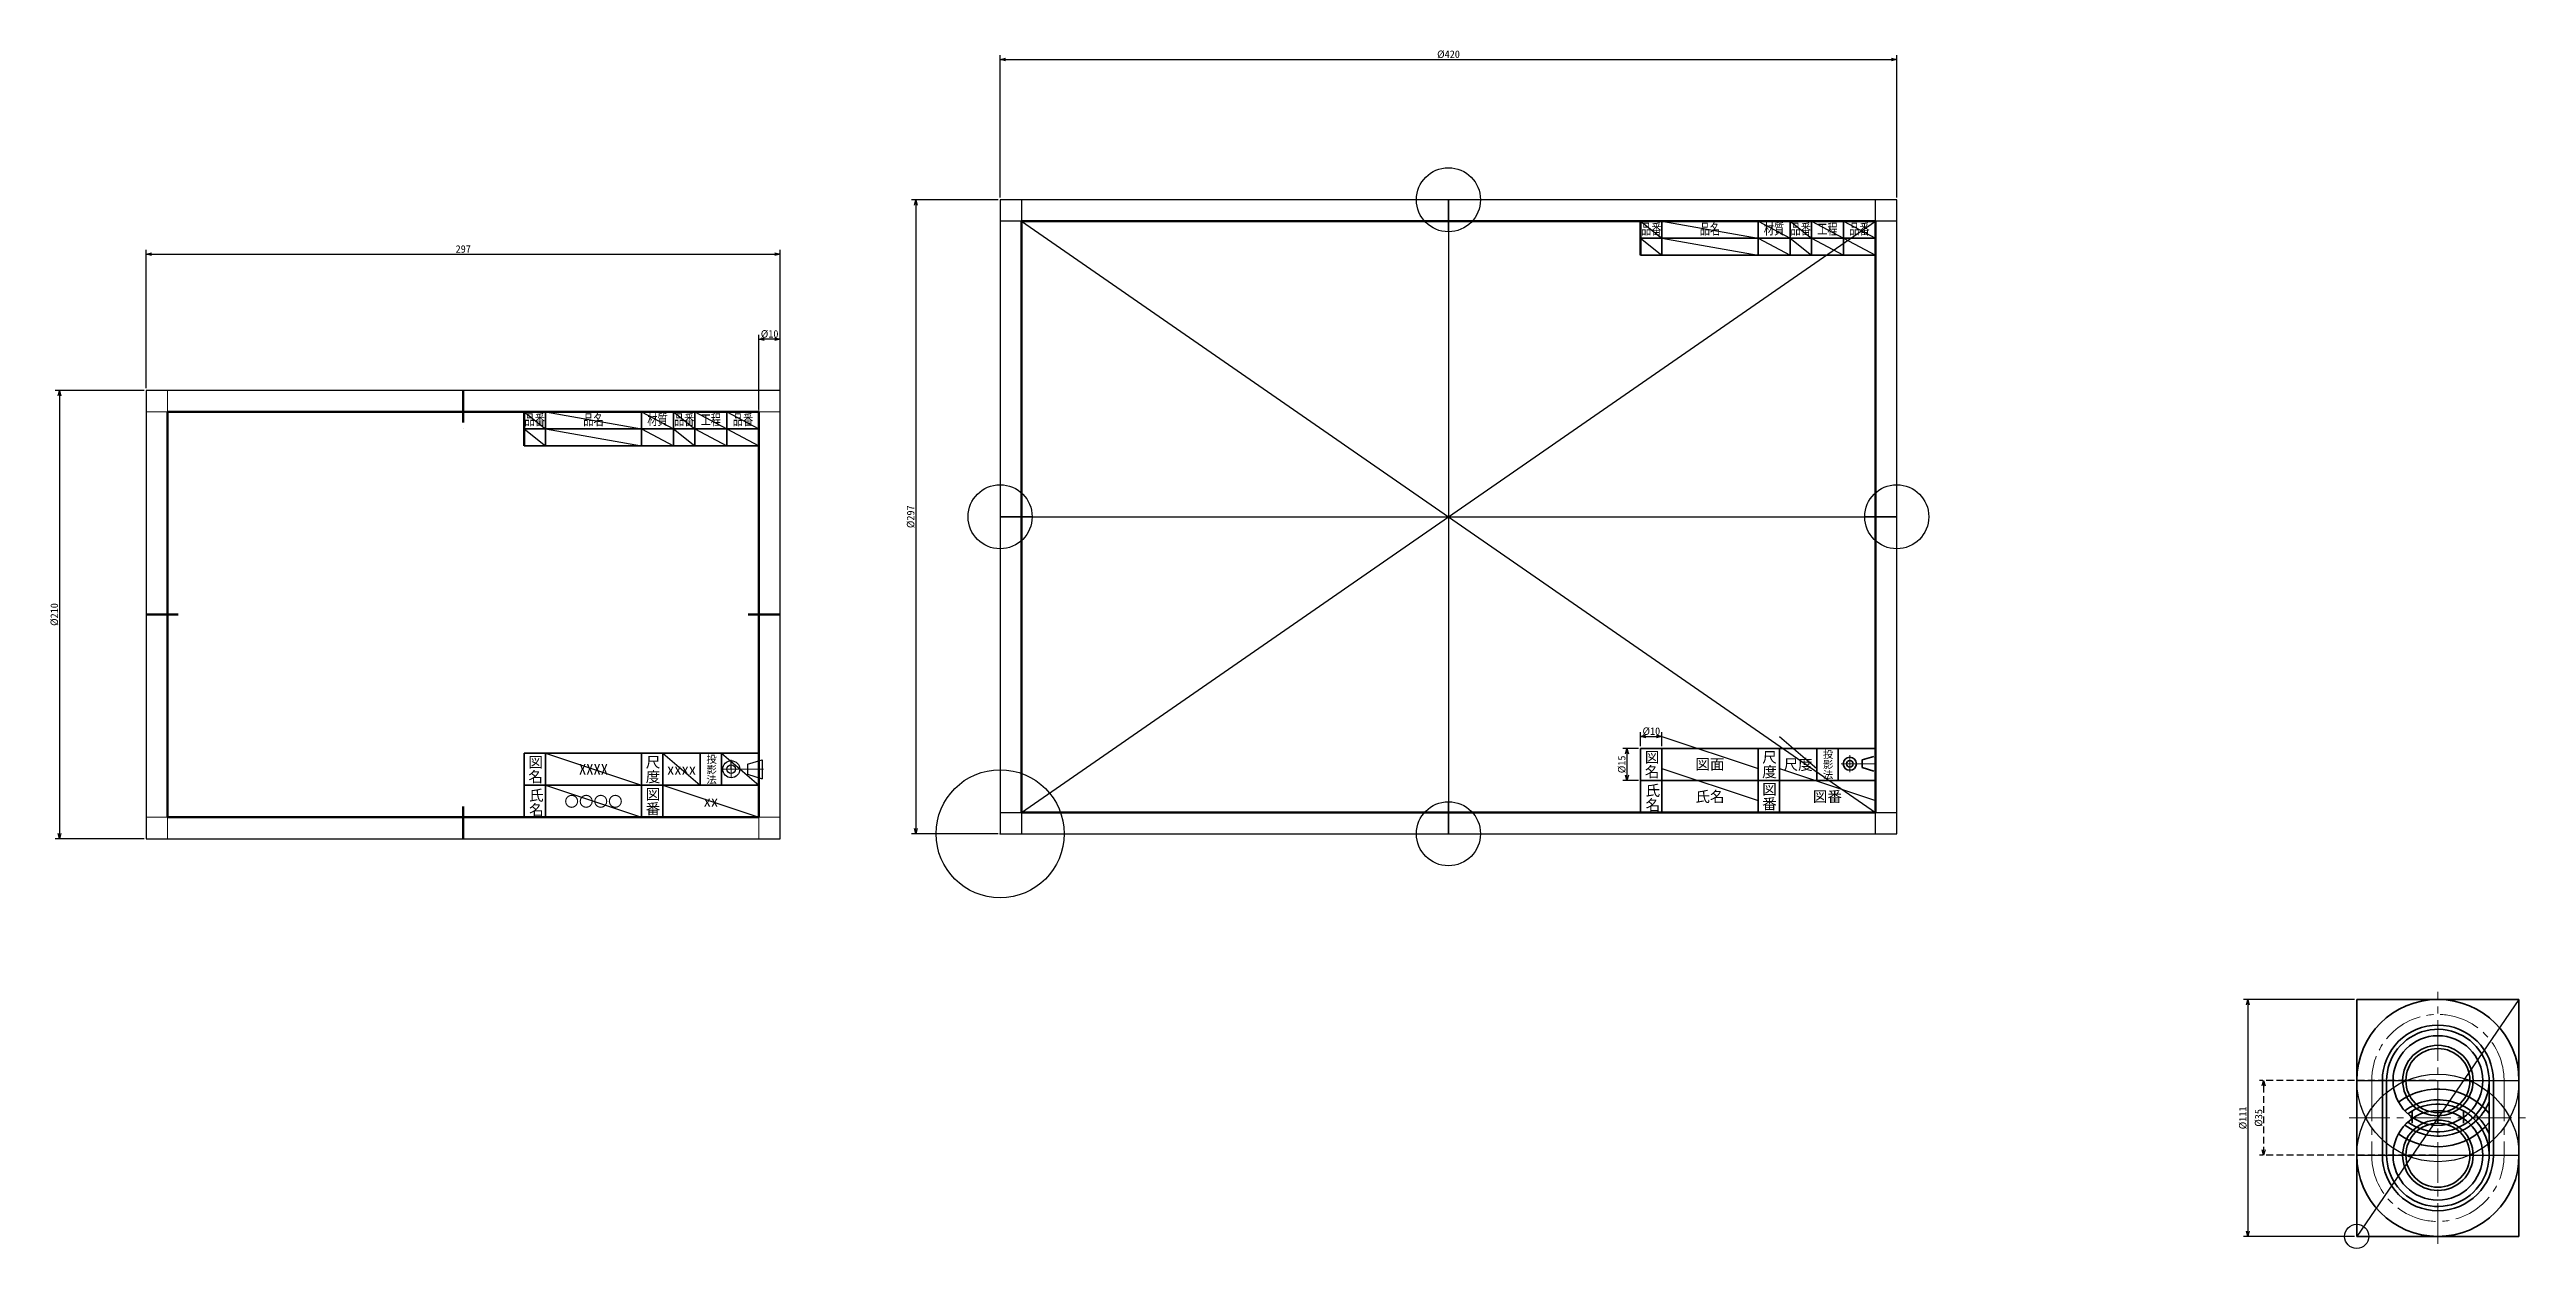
# Model space of a CAD drawing. Header units: millimetres. Extents: x -45 to 1115, y -192 to 370.
import ezdxf
from ezdxf.enums import TextEntityAlignment as Align

# ---------------------------------------------------------------- set-up
doc = ezdxf.new("R2010")
doc.units = ezdxf.units.MM
doc.linetypes.add('CENTER2', pattern=[28.575, 19.05, -3.175, 3.175, -3.175])
doc.linetypes.add('HIDDEN2', pattern=[4.7625, 3.175, -1.5875])
for name, color, linetype, lineweight in [('01_外形線', 7, 'Continuous', 35), ('02_中心線', 1, 'CENTER2', 18), ('03_隠れ線', 3, 'HIDDEN2', 18), ('07寸法線', 3, 'Continuous', 25), ('08_細線', 5, 'Continuous', 18)]:
    doc.layers.add(name, color=color, linetype=linetype, lineweight=lineweight)
doc.layers.add('10下書線', color=254, linetype='Continuous', lineweight=25, plot=False)
doc.styles.add('横文字', font='MS Gothic.ttf', dxfattribs={"height": 3.5})
doc.styles.add('縦文字', font='@MS Gothic.ttf', dxfattribs={"height": 3.5})
doc.styles.add('表題欄', font='MS Gothic.ttf', dxfattribs={"width": 0.7, "height": 5})
doc.dimstyles.new('機械', dxfattribs={"dimtxt": 3.5, "dimasz": 2.5, "dimexe": 2, "dimexo": 1, "dimtad": 3, "dimdsep": 46, "dimtxsty": '横文字', "dimblk": 'OPEN30', "dimcen": 0, "dimazin": 2, "dimtfac": 1, "dimtmove": 0, "dimatfit": 3, "dimldrblk": 'OPEN30', "dimfxl": 1, "dimarcsym": 0})
doc.dimstyles.new('機械φ付', dxfattribs={"dimtxt": 3.5, "dimasz": 2.5, "dimexe": 2, "dimexo": 1, "dimtad": 3, "dimdsep": 46, "dimtxsty": '横文字', "dimblk": 'OPEN30', "dimcen": 0, "dimazin": 2, "dimtfac": 1, "dimtmove": 0, "dimatfit": 3, "dimldrblk": 'OPEN30', "dimfxl": 1, "dimarcsym": 0})

# ---------------------------------------------------------------- blocks, each defined once
blk = doc.blocks.new('_Open30')
at = {"color": 0, "linetype": 'ByBlock', "lineweight": -2}
for p, q in [((-1, 0.27), (0, 0)), ((0, 0), (-1, -0.27)), ((0, 0), (-1, 0))]:
    blk.add_line(p, q, dxfattribs=at)
blk = doc.blocks.new('*D8')
at = {"layer": '10下書線', "color": 0, "lineweight": -2, "transparency": 16777216}
for p, q in [((0, 211), (0, 275.8)), ((2.5, 273.8), (294.5, 273.8)), ((297, 211), (297, 275.8))]:
    blk.add_line(p, q, dxfattribs=at)
at = {"layer": 'Defpoints', "color": 0, "transparency": 16777216}
for p in [(297, 273.8), (0, 210), (297, 210)]:
    blk.add_point(p, dxfattribs=at)
at = {"layer": '10下書線', "color": 0, "lineweight": -2, "transparency": 16777216, "xscale": 2.5, "yscale": 2.5, "zscale": 2.5, "rotation": 180}
blk.add_blockref('_Open30', (0, 273.8), dxfattribs=at)
at = {"layer": '10下書線', "color": 0, "lineweight": -2, "transparency": 16777216, "xscale": 2.5, "yscale": 2.5, "zscale": 2.5}
blk.add_blockref('_Open30', (297, 273.8), dxfattribs=at)
at = {"layer": '10下書線', "color": 0, "transparency": 16777216, "insert": (148.5, 276.2), "char_height": 3.5, "attachment_point": 5, "style": '横文字'}
blk.add_mtext('297', dxfattribs=at)
blk = doc.blocks.new('*D7')
at = {"color": 0, "lineweight": -2, "transparency": 16777216}
for p, q in [((287, 201), (287, 236)), ((294.5, 234), (289.5, 234)), ((297, 106), (297, 236))]:
    blk.add_line(p, q, dxfattribs=at)
at = {"layer": 'Defpoints', "color": 0, "transparency": 16777216}
for p in [(287, 234), (287, 200), (297, 105)]:
    blk.add_point(p, dxfattribs=at)
at = {"color": 0, "lineweight": -2, "transparency": 16777216, "xscale": 2.5, "yscale": 2.5, "zscale": 2.5, "rotation": 180}
blk.add_blockref('_Open30', (287, 234), dxfattribs=at)
at = {"color": 0, "lineweight": -2, "transparency": 16777216, "xscale": 2.5, "yscale": 2.5, "zscale": 2.5}
blk.add_blockref('_Open30', (297, 234), dxfattribs=at)
at = {"color": 0, "transparency": 16777216, "insert": (292, 236.4), "char_height": 3.5, "attachment_point": 5, "style": '横文字'}
blk.add_mtext('%%c10', dxfattribs=at)
blk = doc.blocks.new('*D9')
at = {"layer": '10下書線', "color": 0, "lineweight": -2, "transparency": 16777216}
for p, q in [((-1, 210), (-42.6, 210)), ((-40.6, 207.5), (-40.6, 2.5)), ((-1, 0), (-42.6, 0))]:
    blk.add_line(p, q, dxfattribs=at)
at = {"layer": 'Defpoints', "color": 0, "transparency": 16777216}
for p in [(0, 210), (0, 0), (-40.6, 0)]:
    blk.add_point(p, dxfattribs=at)
at = {"layer": '10下書線', "color": 0, "lineweight": -2, "transparency": 16777216, "xscale": 2.5, "yscale": 2.5, "zscale": 2.5}
for p, rotation in [((-40.6, 210), 90), ((-40.6, 0), 270)]:
    blk.add_blockref('_Open30', p, dxfattribs=dict(at, rotation=rotation))
at = {"layer": '10下書線', "color": 0, "transparency": 16777216, "insert": (-43, 105), "char_height": 3.5, "attachment_point": 5, "rotation": 90, "style": '横文字'}
blk.add_mtext('%%c210', dxfattribs=at)
blk = doc.blocks.new('*D11')
at = {"layer": '10下書線', "color": 0, "lineweight": -2, "transparency": 16777216}
for p, q in [((400, 300.3), (400, 367)), ((402.5, 365), (817.5, 365)), ((820, 300.3), (820, 367))]:
    blk.add_line(p, q, dxfattribs=at)
at = {"layer": 'Defpoints', "color": 0, "lineweight": 50, "transparency": 16777216}
for p in [(820, 365), (400, 299.3), (820, 299.3)]:
    blk.add_point(p, dxfattribs=at)
at = {"layer": '10下書線', "color": 0, "lineweight": -2, "transparency": 16777216, "xscale": 2.5, "yscale": 2.5, "zscale": 2.5, "rotation": 180}
blk.add_blockref('_Open30', (400, 365), dxfattribs=at)
at = {"layer": '10下書線', "color": 0, "lineweight": -2, "transparency": 16777216, "xscale": 2.5, "yscale": 2.5, "zscale": 2.5}
blk.add_blockref('_Open30', (820, 365), dxfattribs=at)
at = {"layer": '10下書線', "color": 0, "transparency": 16777216, "insert": (610, 367.4), "char_height": 3.5, "attachment_point": 5, "style": '横文字'}
blk.add_mtext('%%c420', dxfattribs=at)
blk = doc.blocks.new('*D12')
at = {"layer": '10下書線', "color": 0, "lineweight": -2, "transparency": 16777216}
for p, q in [((399, 299.3), (358.5, 299.3)), ((360.5, 296.8), (360.5, 4.8)), ((399, 2.3), (358.5, 2.3))]:
    blk.add_line(p, q, dxfattribs=at)
at = {"layer": 'Defpoints', "color": 0, "transparency": 16777216}
for p in [(400, 299.3), (360.5, 2.3), (400, 2.3)]:
    blk.add_point(p, dxfattribs=at)
at = {"layer": '10下書線', "color": 0, "lineweight": -2, "transparency": 16777216, "xscale": 2.5, "yscale": 2.5, "zscale": 2.5}
for p, rotation in [((360.5, 299.3), 90), ((360.5, 2.3), 270)]:
    blk.add_blockref('_Open30', p, dxfattribs=dict(at, rotation=rotation))
at = {"layer": '10下書線', "color": 0, "transparency": 16777216, "insert": (358.1, 150.8), "char_height": 3.5, "attachment_point": 5, "rotation": 90, "style": '横文字'}
blk.add_mtext('%%c297', dxfattribs=at)
blk = doc.blocks.new('*D13')
at = {"layer": '10下書線', "color": 0, "lineweight": -2, "transparency": 16777216}
for p, q in [((699, 42.3), (691.6, 42.3)), ((693.6, 39.8), (693.6, 29.8)), ((699, 27.3), (691.6, 27.3))]:
    blk.add_line(p, q, dxfattribs=at)
at = {"layer": 'Defpoints', "color": 0, "transparency": 16777216}
for p in [(700, 42.3), (693.6, 27.3), (700, 27.3)]:
    blk.add_point(p, dxfattribs=at)
at = {"layer": '10下書線', "color": 0, "lineweight": -2, "transparency": 16777216, "xscale": 2.5, "yscale": 2.5, "zscale": 2.5}
for p, rotation in [((693.6, 42.3), 90), ((693.6, 27.3), 270)]:
    blk.add_blockref('_Open30', p, dxfattribs=dict(at, rotation=rotation))
at = {"layer": '10下書線', "color": 0, "transparency": 16777216, "insert": (691.2, 34.8), "char_height": 3.5, "attachment_point": 5, "rotation": 90, "style": '横文字'}
blk.add_mtext('%%c15', dxfattribs=at)
blk = doc.blocks.new('*D14')
at = {"layer": '10下書線', "color": 0, "lineweight": -2, "transparency": 16777216}
for p, q in [((700, 43.3), (700, 49.9)), ((702.5, 47.9), (707.5, 47.9)), ((710, 43.3), (710, 49.9))]:
    blk.add_line(p, q, dxfattribs=at)
at = {"layer": 'Defpoints', "color": 0, "transparency": 16777216}
for p in [(710, 47.9), (700, 42.3), (710, 42.3)]:
    blk.add_point(p, dxfattribs=at)
at = {"layer": '10下書線', "color": 0, "lineweight": -2, "transparency": 16777216, "xscale": 2.5, "yscale": 2.5, "zscale": 2.5, "rotation": 180}
blk.add_blockref('_Open30', (700, 47.9), dxfattribs=at)
at = {"layer": '10下書線', "color": 0, "lineweight": -2, "transparency": 16777216, "xscale": 2.5, "yscale": 2.5, "zscale": 2.5}
blk.add_blockref('_Open30', (710, 47.9), dxfattribs=at)
at = {"layer": '10下書線', "color": 0, "transparency": 16777216, "insert": (705, 50.3), "char_height": 3.5, "attachment_point": 5, "style": '横文字'}
blk.add_mtext('%%c10', dxfattribs=at)
blk = doc.blocks.new('*U16')
at = {"layer": '02_中心線', "color": 0, "linetype": 'CENTER2', "transparency": 16777216}
blk.add_line((-41.5, 0), (41.5, 0), dxfattribs=at)
blk = doc.blocks.new('*U17')
at = {"layer": '02_中心線', "color": 0, "linetype": 'CENTER2', "transparency": 16777216}
blk.add_line((0, -59), (0, 59), dxfattribs=at)
blk = doc.blocks.new('*D23')
at = {"layer": '03_隠れ線', "color": 0, "lineweight": -2, "transparency": 16777216}
for p, q in [((1072.4, -113.3), (989.8, -113.3)), ((991.8, -115.8), (991.8, -145.8)), ((1072.4, -148.3), (989.8, -148.3))]:
    blk.add_line(p, q, dxfattribs=at)
at = {"layer": 'Defpoints', "color": 0, "transparency": 16777216}
for p in [(1073.4, -113.3), (991.8, -148.3), (1073.4, -148.3)]:
    blk.add_point(p, dxfattribs=at)
at = {"layer": '03_隠れ線', "color": 0, "lineweight": -2, "transparency": 16777216, "xscale": 2.5, "yscale": 2.5, "zscale": 2.5}
for p, rotation in [((991.8, -113.3), 90), ((991.8, -148.3), 270)]:
    blk.add_blockref('_Open30', p, dxfattribs=dict(at, rotation=rotation))
at = {"layer": '03_隠れ線', "color": 0, "transparency": 16777216, "insert": (989.5, -130.8), "char_height": 3.5, "attachment_point": 5, "rotation": 90, "style": '横文字'}
blk.add_mtext('%%c35', dxfattribs=at)
blk = doc.blocks.new('*D24')
at = {"layer": '07寸法線', "color": 0, "lineweight": -2, "transparency": 16777216}
for p, q in [((1034.4, -75.3), (982.4, -75.3)), ((984.4, -77.8), (984.4, -183.8)), ((1034.4, -186.3), (982.4, -186.3))]:
    blk.add_line(p, q, dxfattribs=at)
at = {"layer": 'Defpoints', "color": 0, "transparency": 16777216}
for p in [(1035.4, -75.3), (984.4, -186.3), (1035.4, -186.3)]:
    blk.add_point(p, dxfattribs=at)
at = {"layer": '07寸法線', "color": 0, "lineweight": -2, "transparency": 16777216, "xscale": 2.5, "yscale": 2.5, "zscale": 2.5}
for p, rotation in [((984.4, -75.3), 90), ((984.4, -186.3), 270)]:
    blk.add_blockref('_Open30', p, dxfattribs=dict(at, rotation=rotation))
at = {"layer": '07寸法線', "color": 0, "transparency": 16777216, "insert": (982.1, -130.8), "char_height": 3.5, "attachment_point": 5, "rotation": 90, "style": '横文字'}
blk.add_mtext('%%c111', dxfattribs=at)
blk = doc.blocks.new('A4図枠')
at = {"layer": '01_外形線', "lineweight": 35}
for p, q in [((10, 200), (287, 200)), ((187, 200), (187, 184)), ((232, 200), (232, 184)), ((247, 200), (247, 184)), ((257, 200), (257, 184)), ((272, 200), (272, 184))]:
    blk.add_line(p, q, dxfattribs=at)
at = {"layer": '01_外形線', "lineweight": 50}
blk.add_line((177, 200), (177, 184), dxfattribs=at)
at = {"layer": '01_外形線'}
blk.add_line((287, 200), (287, 192), dxfattribs=at)
at = {"layer": '02_中心線'}
for p, q in [((274.042, 36.532), (274.042, 28.532)), ((289.139, 32.5), (270.043, 32.5))]:
    blk.add_line(p, q, dxfattribs=at)
at = {"layer": '08_細線'}
for p, q in [((10, 210), (10, 0)), ((287, 0), (287, 210)), ((297, 200), (0, 200)), ((0, 10), (297, 10))]:
    blk.add_line(p, q, dxfattribs=at)
at = {"layer": '10下書線'}
for p, q in [((177, 200), (187, 192)), ((187, 200), (232, 192)), ((232, 200), (247, 192)), ((247, 200), (257, 192)), ((257, 200), (272, 192)), ((272, 200), (287, 192)), ((177, 192), (187, 184)), ((187, 192), (232, 184)), ((232, 192), (247, 184)), ((247, 192), (257, 184)), ((257, 192), (272, 184)), ((272, 192), (287, 184)), ((187, 40), (232, 25)), ((242, 40), (259.5, 25)), ((269.5, 40), (287, 25)), ((274.042, 32.532), (274.042, 36.99)), ((281.576, 34.843), (288.576, 36.99)), ((281.576, 34.843), (281.576, 30.173)), ((288.576, 36.99), (288.576, 28.01)), ((187, 25), (232, 10)), ((242, 25), (287, 10)), ((281.576, 30.173), (288.576, 28.01))]:
    blk.add_line(p, q, dxfattribs=at)
for radius in [4, 2]:
    blk.add_circle((274.042, 32.532), radius, dxfattribs=at)
at = {"layer": 'Defpoints'}
for p, q in [((297, 210), (0, 210)), ((0, 210), (0, 0)), ((297, 0), (297, 210)), ((10, 200), (287, 200)), ((148.5, 192), (148.5, 192)), ((0, 0), (297, 0))]:
    blk.add_line(p, q, dxfattribs=at)
at = {"layer": 'Defpoints', "lineweight": 50}
for p, q in [((148.5, 210), (148.5, 195)), ((10, 10), (10, 200)), ((10, 200), (287, 200)), ((287, 200), (287, 10)), ((0, 105), (15, 105)), ((282, 105), (297, 105)), ((148.5, 15), (148.5, 0)), ((287, 10), (10, 10))]:
    blk.add_line(p, q, dxfattribs=at)
at = {"layer": 'Defpoints', "lineweight": 35}
for p, q in [((177, 192), (287, 192)), ((177, 184), (287, 184)), ((177, 40), (177, 10)), ((287, 40), (177, 40)), ((187, 40), (187, 10)), ((232, 40), (232, 10)), ((242, 40), (242, 10)), ((259.5, 40), (259.5, 25)), ((269.5, 40), (269.5, 25)), ((287, 25), (177, 25))]:
    blk.add_line(p, q, dxfattribs=at)
at = {"width": 25.15014, "attachment_point": 5, "rotation": 270, "style": '縦文字'}
for s, insert, char_height in [('図名', (182, 32.5), 5), ('尺度', (237, 32.5), 5), ('投影法', (264.5, 32.5), 3.5), ('氏名', (182.358, 16.977), 5), ('図番', (237, 17.5), 5)]:
    blk.add_mtext(s, dxfattribs=dict(at, insert=insert, char_height=char_height))
at = {"layer": 'Defpoints', "char_height": 5, "width": 27.5, "attachment_point": 5, "style": '表題欄'}
for s, insert in [('品番', (182, 196)), ('品名', (209.5, 196)), ('材質', (239.5, 196)), ('品番', (252, 196)), ('工程', (264.5, 196)), ('品番', (279.5, 196))]:
    blk.add_mtext(s, dxfattribs=dict(at, insert=insert))
at = {"layer": 'Defpoints'}
for tag, style, p in [('図面', '横文字', (209.5, 32.5)), ('尺度', '表題欄', (250.75, 32.5)), ('氏名', '表題欄', (209.5, 17.5)), ('図番', '表題欄', (264.5, 17.5))]:
    blk.add_attdef(tag, text='', height=5, dxfattribs=dict(at, style=style)).set_placement(p, align=Align.MIDDLE)
dim = blk.add_linear_dim(base=(287, 233.998), p1=(297, 105), p2=(287, 200), dimstyle='機械φ付', override={"dimpost": '%%c<>'})
dim.commit()
dim.dimension.update_dxf_attribs({"geometry": '*D7', "text_midpoint": (292, 236.373)})
at = {"layer": '10下書線'}
dim = blk.add_linear_dim(base=(-40.611, 0), p1=(0, 210), p2=(0, 0), angle=90, dimstyle='機械φ付', override={"dimpost": '%%c<>'}, dxfattribs=at)
dim.commit()
dim.dimension.update_dxf_attribs({"geometry": '*D9', "text_midpoint": (-42.986, 105)})

msp = doc.modelspace()

# ---------------------------------------------------------------- linework, layer by layer
at = {"layer": '01_外形線'}
for p, q in [((609.973, 299.302), (609.973, 284.302)), ((399.973, 150.802), (414.973, 150.802)), ((819.973, 150.802), (804.973, 150.802)), ((803.803, 36.902), (809.2, 38.557)), ((803.803, 36.902), (803.803, 33.301)), ((803.803, 33.301), (809.2, 31.633)), ((609.973, 2.302), (609.973, 17.302)), ((1035.42, -186.311), (1035.42, -75.311)), ((1035.42, -75.311), (1111.42, -75.311)), ((1111.42, -186.311), (1111.42, -75.311)), ((1047.42, -113.311), (1047.42, -148.311)), ((1049.42, -113.311), (1049.42, -148.311)), ((1097.42, -113.311), (1097.42, -148.311)), ((1099.42, -113.311), (1099.42, -148.311)), ((1061.42, -127.311), (1061.42, -133.311)), ((1073.42, -127.311), (1073.42, -133.311)), ((1085.42, -127.311), (1085.42, -133.311)), ((1065.92, -185.563), (1065.92, -186.311)), ((1080.92, -185.563), (1080.92, -186.311)), ((1035.42, -186.311), (1111.42, -186.311))]:
    msp.add_line(p, q, dxfattribs=at)
at = {"layer": '01_外形線', "lineweight": 50}
msp.add_line((699.973, 289.302), (699.973, 273.302), dxfattribs=at)
at = {"layer": '01_外形線', "lineweight": 35}
for p, q in [((709.973, 289.302), (709.973, 273.302)), ((754.973, 289.302), (754.973, 273.302)), ((769.973, 289.302), (769.973, 273.302)), ((779.973, 289.302), (779.973, 273.302)), ((794.973, 289.302), (794.973, 273.302))]:
    msp.add_line(p, q, dxfattribs=at)
at = {"layer": '01_外形線', "lineweight": 50}
msp.add_lwpolyline([(409.973, 289.302), (809.973, 289.302), (809.973, 12.302), (409.973, 12.302)], close=True, dxfattribs=at)
at = {"layer": '01_外形線'}
for centre, radius in [((797.994, 35.101), 3.084), ((797.994, 35.101), 1.542), ((1073.42, -113.311), 21), ((1073.42, -113.311), 16.5), ((1073.42, -113.311), 15), ((1073.42, -148.311), 21), ((1073.42, -148.311), 16.5), ((1073.42, -148.311), 15)]:
    msp.add_circle(centre, radius, dxfattribs=at)
for centre, radius, start, end in [((1073.42, -113.311), 38, 0, 180), ((1073.42, -113.311), 26, 0, 180), ((1073.42, -113.311), 24, 234.049432, 180), ((1073.42, -148.311), 38, 112.766227, 115.078136), ((1073.42, -148.311), 38, 64.921864, 70.681572), ((1073.42, -148.311), 24, 180, 125.950568), ((1073.42, -148.311), 31, 39.268026, 126.471998), ((1073.42, -148.311), 26, 22.619865, 126.659507), ((1073.42, -113.311), 26, 233.340493, 337.380135), ((1073.42, -113.311), 31, 233.528002, 320.731974), ((1073.42, -148.311), 38, 180, 0), ((1073.42, -148.311), 26, 180, 0), ((1073.42, -113.311), 38, 244.921864, 250.681572), ((1073.42, -113.311), 38, 292.766227, 295.078136)]:
    msp.add_arc(centre, radius, start, end, dxfattribs=at)
at = {"layer": '02_中心線'}
for p, q in [((809.634, 35.101), (793.989, 35.101)), ((797.994, 39.131), (797.994, 31.122)), ((1042.42, -113.311), (1042.42, -148.311)), ((1104.42, -113.311), (1104.42, -148.311))]:
    msp.add_line(p, q, dxfattribs=at)
for centre, start, end in [((1073.42, -113.311), 0, 180), ((1073.42, -148.311), 180, 0)]:
    msp.add_arc(centre, 31, start, end, dxfattribs=at)
at = {"layer": '10下書線'}
for p, q in [((819.973, 299.302), (399.973, 299.302)), ((399.973, 299.302), (399.973, 2.302)), ((409.973, 299.302), (409.973, 2.302)), ((609.973, 299.302), (609.973, 2.302)), ((809.973, 2.302), (809.973, 299.302)), ((819.973, 2.302), (819.973, 299.302)), ((819.973, 289.302), (399.973, 289.302)), ((409.973, 289.302), (809.973, 12.302)), ((409.973, 12.302), (809.973, 289.302)), ((699.973, 289.302), (709.973, 281.302)), ((699.973, 281.302), (709.973, 273.302)), ((709.973, 289.302), (754.973, 281.302)), ((709.973, 281.302), (754.973, 273.302)), ((754.973, 289.302), (769.973, 281.302)), ((754.973, 281.302), (769.973, 273.302)), ((769.973, 289.302), (779.973, 281.302)), ((769.973, 281.302), (779.973, 273.302)), ((779.973, 289.302), (794.973, 281.302)), ((779.973, 281.302), (794.973, 273.302)), ((794.973, 289.302), (809.973, 281.302)), ((794.973, 281.302), (809.973, 273.302)), ((399.973, 150.802), (819.973, 150.802)), ((709.973, 47.9), (754.973, 32.9)), ((764.973, 47.9), (782.473, 32.9)), ((709.973, 32.9), (754.973, 17.9)), ((764.973, 32.9), (809.973, 17.9)), ((399.973, 12.302), (819.973, 12.302)), ((399.973, 2.302), (819.973, 2.302)), ((1111.42, -75.311), (1035.42, -186.311)), ((1035.42, -113.311), (1111.42, -113.311)), ((1035.42, -148.311), (1111.42, -148.311))]:
    msp.add_line(p, q, dxfattribs=at)
for centre, radius in [((609.973, 299.302), 15), ((399.973, 150.802), 15), ((399.973, 150.802), 15), ((819.973, 150.802), 15), ((399.973, 2.302), 30), ((609.973, 2.302), 15), ((1073.42, -113.311), 38), ((1073.42, -148.311), 38), ((1035.42, -186.311), 5.659)]:
    msp.add_circle(centre, radius, dxfattribs=at)
msp.add_point((399.973, 2.302), dxfattribs=at)
at = {"layer": 'Defpoints', "lineweight": 35}
for p, q in [((699.973, 281.302), (809.973, 281.302)), ((699.973, 273.302), (809.973, 273.302)), ((699.973, 42.302), (699.973, 12.302)), ((809.973, 42.302), (699.973, 42.302)), ((709.973, 42.302), (709.973, 12.302)), ((754.973, 42.302), (754.973, 12.302)), ((764.973, 42.302), (764.973, 12.302)), ((782.473, 42.302), (782.473, 27.302)), ((792.473, 42.302), (792.473, 27.302)), ((809.973, 27.302), (699.973, 27.302))]:
    msp.add_line(p, q, dxfattribs=at)

# ---------------------------------------------------------------- block references
at = {"layer": '02_中心線', "linetype": 'CENTER2'}
for name in ['*U17', '*U16']:
    msp.add_blockref(name, (1073.42, -130.811), dxfattribs=at)
at = {"layer": '10下書線'}
msp.add_blockref('A4図枠', (0, 0), dxfattribs=at).add_auto_attribs({'図番': 'xx', '氏名': '〇〇〇〇', '尺度': 'xxxx', '図面': 'XXXX'})

# ---------------------------------------------------------------- texts
at = {"width": 25.15014, "attachment_point": 5, "rotation": 270, "style": '縦文字'}
for s, insert, char_height in [('図名', (704.973, 34.802), 5), ('尺度', (759.973, 34.802), 5), ('投影法', (787.473, 34.802), 3.5), ('氏名', (705.331, 19.279), 5), ('図番', (759.973, 19.802), 5)]:
    msp.add_mtext(s, dxfattribs=dict(at, insert=insert, char_height=char_height))
at = {"layer": '01_外形線', "insert": (704.973, 285.302), "char_height": 5, "width": 27.5, "attachment_point": 5, "style": '表題欄'}
msp.add_mtext('品番', dxfattribs=at)
at = {"layer": 'Defpoints', "char_height": 5, "width": 27.5, "attachment_point": 5, "style": '表題欄'}
for s, insert in [('品名', (732.473, 285.302)), ('材質', (762.473, 285.302)), ('品番', (774.973, 285.302)), ('工程', (787.473, 285.302)), ('品番', (802.473, 285.302))]:
    msp.add_mtext(s, dxfattribs=dict(at, insert=insert))
at = {"layer": 'Defpoints'}
for tag, text, style, p in [('図面', 'XXXX', '横文字', (732.473, 34.802)), ('尺度', 'xxxx', '表題欄', (773.723, 34.802)), ('氏名', '〇〇〇〇', '表題欄', (732.473, 19.802)), ('図番', 'xx', '表題欄', (787.473, 19.802))]:
    msp.add_attdef(tag, text=text, height=5, dxfattribs=dict(at, style=style)).set_placement(p, align=Align.MIDDLE)

# ---------------------------------------------------------------- dimensions: what is measured, and where the dimension line sits
at = {"layer": '03_隠れ線'}
dim = msp.add_linear_dim(base=(991.829, -148.311), p1=(1073.42, -113.311), p2=(1073.42, -148.311), angle=90, dimstyle='機械φ付', override={"dimpost": '%%c<>'}, dxfattribs=at)
dim.commit()
dim.dimension.update_dxf_attribs({"geometry": '*D23', "text_midpoint": (989.454, -130.811)})
at = {"layer": '07寸法線'}
dim = msp.add_linear_dim(base=(984.431, -186.311), p1=(1035.42, -75.311), p2=(1035.42, -186.311), angle=90, dimstyle='機械φ付', override={"dimpost": '%%c<>'}, dxfattribs=at)
dim.commit()
dim.dimension.update_dxf_attribs({"geometry": '*D24', "text_midpoint": (982.056, -130.811)})
at = {"layer": '10下書線'}
for base, p1, p2, picture, middle in [((819.973, 365.001), (399.973, 299.302), (819.973, 299.302), '*D11', (609.973, 367.376)), ((709.973, 47.9), (699.973, 42.302), (709.973, 42.302), '*D14', (704.973, 50.275))]:
    dim = msp.add_linear_dim(base=base, p1=p1, p2=p2, dimstyle='機械φ付', override={"dimpost": '%%c<>'}, dxfattribs=at)
    dim.commit()
    dim.dimension.update_dxf_attribs({"geometry": picture, "text_midpoint": middle})
for base, p1, p2, picture, middle in [((360.458, 2.302), (399.973, 299.302), (399.973, 2.302), '*D12', (358.083, 150.802)), ((693.569, 27.302), (699.973, 42.302), (699.973, 27.302), '*D13', (691.194, 34.802))]:
    dim = msp.add_linear_dim(base=base, p1=p1, p2=p2, angle=90, dimstyle='機械φ付', override={"dimpost": '%%c<>'}, dxfattribs=at)
    dim.commit()
    dim.dimension.update_dxf_attribs({"geometry": picture, "text_midpoint": middle})
dim = msp.add_linear_dim(base=(297, 273.821), p1=(0, 210), p2=(297, 210), dimstyle='機械', dxfattribs=at)
dim.commit()
dim.dimension.update_dxf_attribs({"geometry": '*D8', "text_midpoint": (148.5, 276.196)})

doc.saveas('drawing.dxf')
